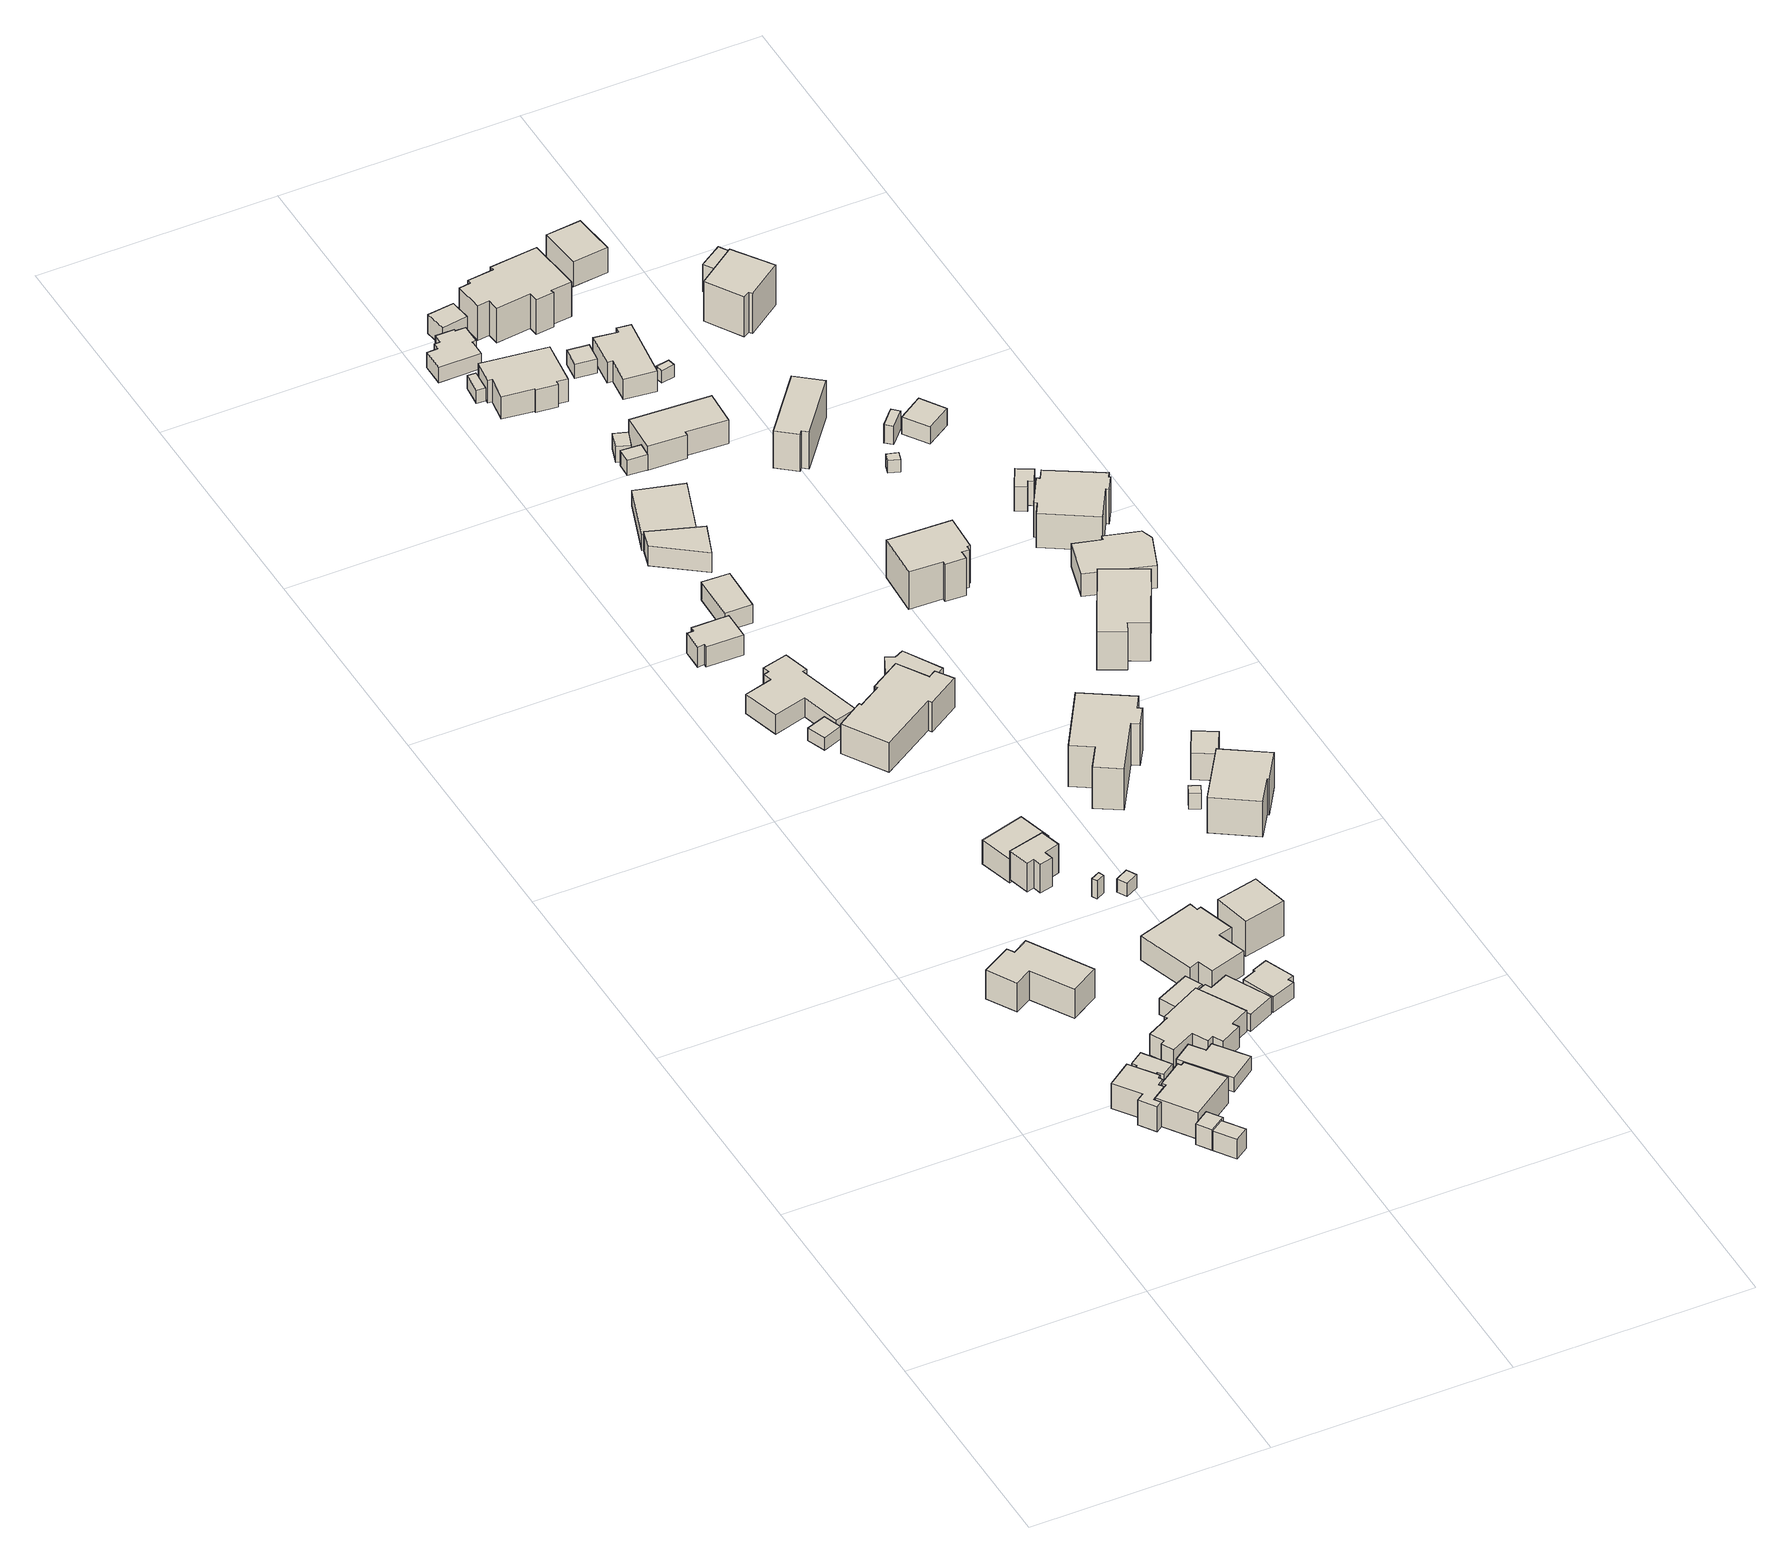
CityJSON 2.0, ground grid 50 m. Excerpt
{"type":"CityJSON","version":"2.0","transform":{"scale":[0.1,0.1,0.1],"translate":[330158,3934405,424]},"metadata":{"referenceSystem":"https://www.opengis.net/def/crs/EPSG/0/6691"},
"CityObjects":{
"building1":{"type":"Building","attributes":{"usage":"411","measuredHeight":6.7,"storeysAboveGround":1,"BuildingIDAttribute.prefecture":"14","BuildingIDAttribute.city":"14151","BuildingDetailAttribute.totalFloorArea":47.99,"BuildingDetailAttribute.buildingFootprintArea":47.99,"BuildingDetailAttribute.buildingStructureType":"601","BuildingDetailAttribute.buildingStructureOrgType":"1","BuildingDetailAttribute.orgUsage":"10","BuildingDetailAttribute.surveyYear":2015,"BuildingLandSlideRiskAttribute.description":"1","BuildingLandSlideRiskAttribute.areaType":"1"},"geometry":[{"type":"Solid","lod":"1","boundaries":[[[[0,1,2,3,4,5,6,7,8,9,10,11]],[[10,12,13,11]],[[9,14,12,10]],[[8,15,14,9]],[[7,16,15,8]],[[6,17,16,7]],[[5,18,17,6]],[[4,19,18,5]],[[3,20,19,4]],[[2,21,20,3]],[[1,22,21,2]],[[0,23,22,1]],[[11,13,23,0]],[[12,14,15,16,17,18,19,20,21,22,23,13]]]]}]},
"building2":{"type":"Building","attributes":{"measuredHeight":5.3,"BuildingIDAttribute.prefecture":"14","BuildingIDAttribute.city":"14151","BuildingDetailAttribute.surveyYear":2015,"BuildingLandSlideRiskAttribute.description":"1","BuildingLandSlideRiskAttribute.areaType":"1"},"geometry":[{"type":"Solid","lod":"1","boundaries":[[[[24,25,26,27,28]],[[27,29,30,28]],[[26,31,29,27]],[[25,32,31,26]],[[24,33,32,25]],[[28,30,33,24]],[[29,31,32,33,30]]]]}]},
"building3":{"type":"Building","attributes":{"usage":"411","measuredHeight":5,"storeysAboveGround":1,"BuildingIDAttribute.prefecture":"14","BuildingIDAttribute.city":"14151","BuildingDetailAttribute.totalFloorArea":14.44,"BuildingDetailAttribute.buildingFootprintArea":14.44,"BuildingDetailAttribute.buildingStructureType":"601","BuildingDetailAttribute.buildingStructureOrgType":"1","BuildingDetailAttribute.orgUsage":"10","BuildingDetailAttribute.surveyYear":2015,"BuildingLandSlideRiskAttribute.description":"1","BuildingLandSlideRiskAttribute.areaType":"1"},"geometry":[{"type":"Solid","lod":"1","boundaries":[[[[34,35,28,27]],[[28,36,37,27]],[[35,38,36,28]],[[34,39,38,35]],[[27,37,39,34]],[[36,38,39,37]]]]}]},
"building4":{"type":"Building","attributes":{"usage":"411","measuredHeight":6.7,"storeysAboveGround":1,"BuildingIDAttribute.prefecture":"14","BuildingIDAttribute.city":"14151","BuildingDetailAttribute.totalFloorArea":88.53,"BuildingDetailAttribute.buildingFootprintArea":88.53,"BuildingDetailAttribute.buildingStructureType":"601","BuildingDetailAttribute.buildingStructureOrgType":"1","BuildingDetailAttribute.orgUsage":"10","BuildingDetailAttribute.surveyYear":2015,"BuildingLandSlideRiskAttribute.description":"1","BuildingLandSlideRiskAttribute.areaType":"1"},"geometry":[{"type":"Solid","lod":"1","boundaries":[[[[40,41,42,43,44,45,46,47]],[[46,48,49,47]],[[45,50,48,46]],[[44,51,50,45]],[[43,52,51,44]],[[42,53,52,43]],[[41,54,53,42]],[[40,55,54,41]],[[47,49,55,40]],[[48,50,51,52,53,54,55,49]]]]}]},
"building5":{"type":"Building","attributes":{"usage":"411","storeysAboveGround":1,"BuildingIDAttribute.prefecture":"14","BuildingIDAttribute.city":"14151","BuildingDetailAttribute.totalFloorArea":21.05,"BuildingDetailAttribute.buildingFootprintArea":21.05,"BuildingDetailAttribute.buildingStructureType":"601","BuildingDetailAttribute.buildingStructureOrgType":"1","BuildingDetailAttribute.orgUsage":"10","BuildingDetailAttribute.surveyYear":2015},"geometry":[{"type":"Solid","lod":"1","boundaries":[[[[56,57,58,59,60,61,62,63]],[[62,64,65,63]],[[61,66,64,62]],[[60,67,66,61]],[[59,68,67,60]],[[58,69,68,59]],[[57,70,69,58]],[[56,71,70,57]],[[63,65,71,56]],[[64,66,67,68,69,70,71,65]]]]}]},
"building6":{"type":"Building","attributes":{"usage":"411","measuredHeight":7.7,"storeysAboveGround":2,"BuildingIDAttribute.prefecture":"14","BuildingIDAttribute.city":"14151","BuildingDetailAttribute.totalFloorArea":221.93,"BuildingDetailAttribute.buildingFootprintArea":110.97,"BuildingDetailAttribute.buildingStructureType":"601","BuildingDetailAttribute.buildingStructureOrgType":"1","BuildingDetailAttribute.orgUsage":"10","BuildingDetailAttribute.surveyYear":2015},"geometry":[{"type":"Solid","lod":"1","boundaries":[[[[72,73,74,75,76,77,78,79]],[[78,80,81,79]],[[77,82,80,78]],[[76,83,82,77]],[[75,84,83,76]],[[74,85,84,75]],[[73,86,85,74]],[[72,87,86,73]],[[79,81,87,72]],[[80,82,83,84,85,86,87,81]]]]}]},
"building7":{"type":"Building","attributes":{"measuredHeight":5,"BuildingIDAttribute.prefecture":"14","BuildingIDAttribute.city":"14151","BuildingDetailAttribute.surveyYear":2015},"geometry":[{"type":"Solid","lod":"1","boundaries":[[[[88,89,90,91,92,93]],[[92,94,95,93]],[[91,96,94,92]],[[90,97,96,91]],[[89,98,97,90]],[[88,99,98,89]],[[93,95,99,88]],[[94,96,97,98,99,95]]]]}]},
"building8":{"type":"Building","attributes":{"usage":"411","measuredHeight":8.2,"storeysAboveGround":2,"BuildingIDAttribute.prefecture":"14","BuildingIDAttribute.city":"14151","BuildingDetailAttribute.totalFloorArea":193.36,"BuildingDetailAttribute.buildingFootprintArea":96.68,"BuildingDetailAttribute.buildingStructureType":"601","BuildingDetailAttribute.buildingStructureOrgType":"1","BuildingDetailAttribute.orgUsage":"10","BuildingDetailAttribute.surveyYear":2015},"geometry":[{"type":"Solid","lod":"1","boundaries":[[[[100,101,102,103,104,105,106,107,108,109,110,111,112,113]],[[112,114,115,113]],[[111,116,114,112]],[[110,117,116,111]],[[109,118,117,110]],[[108,119,118,109]],[[107,120,119,108]],[[106,121,120,107]],[[105,122,121,106]],[[104,123,122,105]],[[103,124,123,104]],[[102,125,124,103]],[[101,126,125,102]],[[100,127,126,101]],[[113,115,127,100]],[[114,116,117,118,119,120,121,122,123,124,125,126,127,115]]]]}]},
"building9":{"type":"Building","attributes":{"measuredHeight":4.1,"BuildingIDAttribute.prefecture":"14","BuildingIDAttribute.city":"14151","BuildingDetailAttribute.surveyYear":2015},"geometry":[{"type":"Solid","lod":"1","boundaries":[[[[128,129,130,131]],[[130,132,133,131]],[[129,134,132,130]],[[128,135,134,129]],[[131,133,135,128]],[[132,134,135,133]]]]}]},
"building10":{"type":"Building","attributes":{"measuredHeight":4.5,"BuildingIDAttribute.prefecture":"14","BuildingIDAttribute.city":"14151","BuildingDetailAttribute.surveyYear":2015},"geometry":[{"type":"Solid","lod":"1","boundaries":[[[[136,137,138,139,140,141]],[[140,142,143,141]],[[139,144,142,140]],[[138,145,144,139]],[[137,146,145,138]],[[136,147,146,137]],[[141,143,147,136]],[[142,144,145,146,147,143]]]]}]},
"building11":{"type":"Building","attributes":{"usage":"411","measuredHeight":6.9,"storeysAboveGround":1,"BuildingIDAttribute.prefecture":"14","BuildingIDAttribute.city":"14151","BuildingDetailAttribute.totalFloorArea":96.28,"BuildingDetailAttribute.buildingFootprintArea":96.28,"BuildingDetailAttribute.buildingStructureType":"601","BuildingDetailAttribute.buildingStructureOrgType":"1","BuildingDetailAttribute.orgUsage":"10","BuildingDetailAttribute.surveyYear":2015},"geometry":[{"type":"Solid","lod":"1","boundaries":[[[[148,149,150,151,152,153,154,155,156,157]],[[156,158,159,157]],[[155,160,158,156]],[[154,161,160,155]],[[153,162,161,154]],[[152,163,162,153]],[[151,164,163,152]],[[150,165,164,151]],[[149,166,165,150]],[[148,167,166,149]],[[157,159,167,148]],[[158,160,161,162,163,164,165,166,167,159]]]]}]},
"building12":{"type":"Building","attributes":{"usage":"421","measuredHeight":7.2,"storeysAboveGround":2,"BuildingIDAttribute.prefecture":"14","BuildingIDAttribute.city":"14151","BuildingDetailAttribute.totalFloorArea":59.11,"BuildingDetailAttribute.buildingFootprintArea":29.55,"BuildingDetailAttribute.buildingStructureType":"601","BuildingDetailAttribute.buildingStructureOrgType":"1","BuildingDetailAttribute.orgUsage":"120","BuildingDetailAttribute.surveyYear":2015},"geometry":[{"type":"Solid","lod":"1","boundaries":[[[[168,169,170,171,172,173,174,175]],[[174,176,177,175]],[[173,178,176,174]],[[172,179,178,173]],[[171,180,179,172]],[[170,181,180,171]],[[169,182,181,170]],[[168,183,182,169]],[[175,177,183,168]],[[176,178,179,180,181,182,183,177]]]]}]},
"building13":{"type":"Building","attributes":{"usage":"421","measuredHeight":6.5,"storeysAboveGround":2,"BuildingIDAttribute.prefecture":"14","BuildingIDAttribute.city":"14151","BuildingDetailAttribute.totalFloorArea":102.69,"BuildingDetailAttribute.buildingFootprintArea":51.34,"BuildingDetailAttribute.buildingStructureType":"601","BuildingDetailAttribute.buildingStructureOrgType":"1","BuildingDetailAttribute.orgUsage":"120","BuildingDetailAttribute.surveyYear":2015},"geometry":[{"type":"Solid","lod":"1","boundaries":[[[[184,185,186,187]],[[186,188,189,187]],[[185,190,188,186]],[[184,191,190,185]],[[187,189,191,184]],[[188,190,191,189]]]]}]},
"building14":{"type":"Building","attributes":{"usage":"411","measuredHeight":4.2,"storeysAboveGround":1,"BuildingIDAttribute.prefecture":"14","BuildingIDAttribute.city":"14151","BuildingDetailAttribute.totalFloorArea":40.81,"BuildingDetailAttribute.buildingFootprintArea":40.81,"BuildingDetailAttribute.buildingStructureType":"601","BuildingDetailAttribute.buildingStructureOrgType":"1","BuildingDetailAttribute.orgUsage":"10","BuildingDetailAttribute.surveyYear":2015},"geometry":[{"type":"Solid","lod":"1","boundaries":[[[[192,193,194,195,196,197,198,199]],[[198,200,201,199]],[[197,202,200,198]],[[196,203,202,197]],[[195,204,203,196]],[[194,205,204,195]],[[193,206,205,194]],[[192,207,206,193]],[[199,201,207,192]],[[200,202,203,204,205,206,207,201]]]]}]},
"building15":{"type":"Building","attributes":{"usage":"411","storeysAboveGround":1,"BuildingIDAttribute.prefecture":"14","BuildingIDAttribute.city":"14151","BuildingDetailAttribute.totalFloorArea":14.69,"BuildingDetailAttribute.buildingFootprintArea":14.69,"BuildingDetailAttribute.buildingStructureType":"601","BuildingDetailAttribute.buildingStructureOrgType":"1","BuildingDetailAttribute.orgUsage":"10","BuildingDetailAttribute.surveyYear":2015},"geometry":[{"type":"Solid","lod":"1","boundaries":[[[[208,209,210,211]],[[210,212,213,211]],[[209,214,212,210]],[[208,215,214,209]],[[211,213,215,208]],[[212,214,215,213]]]]}]},
"building16":{"type":"Building","attributes":{"measuredHeight":4.5,"BuildingIDAttribute.prefecture":"14","BuildingIDAttribute.city":"14151","BuildingDetailAttribute.surveyYear":2015},"geometry":[{"type":"Solid","lod":"1","boundaries":[[[[216,217,218,219]],[[218,220,221,219]],[[217,222,220,218]],[[216,223,222,217]],[[219,221,223,216]],[[220,222,223,221]]]]}]},
"building17":{"type":"Building","attributes":{"usage":"415","measuredHeight":7.5,"storeysAboveGround":2,"BuildingIDAttribute.prefecture":"14","BuildingIDAttribute.city":"14151","BuildingDetailAttribute.totalFloorArea":227,"BuildingDetailAttribute.buildingFootprintArea":113.5,"BuildingDetailAttribute.buildingStructureType":"601","BuildingDetailAttribute.buildingStructureOrgType":"1","BuildingDetailAttribute.orgUsage":"50","BuildingDetailAttribute.surveyYear":2015},"geometry":[{"type":"Solid","lod":"1","boundaries":[[[[224,225,226,227,228,229,230,231,232,233,234,235]],[[234,236,237,235]],[[233,238,236,234]],[[232,239,238,233]],[[231,240,239,232]],[[230,241,240,231]],[[229,242,241,230]],[[228,243,242,229]],[[227,244,243,228]],[[226,245,244,227]],[[225,246,245,226]],[[224,247,246,225]],[[235,237,247,224]],[[236,238,239,240,241,242,243,244,245,246,247,237]]]]}]},
"building18":{"type":"Building","attributes":{"measuredHeight":3.3,"BuildingIDAttribute.prefecture":"14","BuildingIDAttribute.city":"14151","BuildingDetailAttribute.surveyYear":2015},"geometry":[{"type":"Solid","lod":"1","boundaries":[[[[248,249,250,251]],[[250,252,253,251]],[[249,254,252,250]],[[248,255,254,249]],[[251,253,255,248]],[[252,254,255,253]]]]}]},
"building19":{"type":"Building","attributes":{"usage":"411","measuredHeight":5.4,"storeysAboveGround":1,"BuildingIDAttribute.prefecture":"14","BuildingIDAttribute.city":"14151","BuildingDetailAttribute.totalFloorArea":43.62,"BuildingDetailAttribute.buildingFootprintArea":43.62,"BuildingDetailAttribute.buildingStructureType":"601","BuildingDetailAttribute.buildingStructureOrgType":"1","BuildingDetailAttribute.orgUsage":"10","BuildingDetailAttribute.surveyYear":2015},"geometry":[{"type":"Solid","lod":"1","boundaries":[[[[256,257,258,259,260,261,262,263]],[[262,264,265,263]],[[261,266,264,262]],[[260,267,266,261]],[[259,268,267,260]],[[258,269,268,259]],[[257,270,269,258]],[[256,271,270,257]],[[263,265,271,256]],[[264,266,267,268,269,270,271,265]]]]}]},
"building20":{"type":"Building","attributes":{"usage":"411","measuredHeight":8.8,"storeysAboveGround":2,"BuildingIDAttribute.prefecture":"14","BuildingIDAttribute.city":"14151","BuildingDetailAttribute.totalFloorArea":104.03,"BuildingDetailAttribute.buildingFootprintArea":52.01,"BuildingDetailAttribute.buildingStructureType":"601","BuildingDetailAttribute.buildingStructureOrgType":"1","BuildingDetailAttribute.orgUsage":"10","BuildingDetailAttribute.surveyYear":2015},"geometry":[{"type":"Solid","lod":"1","boundaries":[[[[272,273,274,275]],[[274,276,277,275]],[[273,278,276,274]],[[272,279,278,273]],[[275,277,279,272]],[[276,278,279,277]]]]}]},
"building21":{"type":"Building","attributes":{"usage":"411","measuredHeight":9.7,"storeysAboveGround":2,"BuildingIDAttribute.prefecture":"14","BuildingIDAttribute.city":"14151","BuildingDetailAttribute.totalFloorArea":309.15,"BuildingDetailAttribute.buildingFootprintArea":154.58,"BuildingDetailAttribute.buildingStructureType":"601","BuildingDetailAttribute.buildingStructureOrgType":"1","BuildingDetailAttribute.orgUsage":"10","BuildingDetailAttribute.surveyYear":2015},"geometry":[{"type":"Solid","lod":"1","boundaries":[[[[280,281,282,283,284,285,286,287,288,289,290,291]],[[290,292,293,291]],[[289,294,292,290]],[[288,295,294,289]],[[287,296,295,288]],[[286,297,296,287]],[[285,298,297,286]],[[284,299,298,285]],[[283,300,299,284]],[[282,301,300,283]],[[281,302,301,282]],[[280,303,302,281]],[[291,293,303,280]],[[292,294,295,296,297,298,299,300,301,302,303,293]]]]}]},
"building22":{"type":"Building","attributes":{"usage":"411","measuredHeight":5.3,"storeysAboveGround":2,"BuildingIDAttribute.prefecture":"14","BuildingIDAttribute.city":"14151","BuildingDetailAttribute.totalFloorArea":80.29,"BuildingDetailAttribute.buildingFootprintArea":40.14,"BuildingDetailAttribute.buildingStructureType":"601","BuildingDetailAttribute.buildingStructureOrgType":"1","BuildingDetailAttribute.orgUsage":"10","BuildingDetailAttribute.surveyYear":2015},"geometry":[{"type":"Solid","lod":"1","boundaries":[[[[304,305,306,307]],[[306,308,309,307]],[[305,310,308,306]],[[304,311,310,305]],[[307,309,311,304]],[[308,310,311,309]]]]}]},
"building23":{"type":"Building","attributes":{"usage":"441","measuredHeight":5.1,"storeysAboveGround":1,"BuildingIDAttribute.prefecture":"14","BuildingIDAttribute.city":"14151","BuildingDetailAttribute.totalFloorArea":57.15,"BuildingDetailAttribute.buildingFootprintArea":57.15,"BuildingDetailAttribute.buildingStructureType":"601","BuildingDetailAttribute.buildingStructureOrgType":"1","BuildingDetailAttribute.orgUsage":"172","BuildingDetailAttribute.surveyYear":2015},"geometry":[{"type":"Solid","lod":"1","boundaries":[[[[312,313,314,315]],[[314,316,317,315]],[[313,318,316,314]],[[312,319,318,313]],[[315,317,319,312]],[[316,318,319,317]]]]}]},
"building24":{"type":"Building","attributes":{"usage":"411","measuredHeight":5,"storeysAboveGround":1,"BuildingIDAttribute.prefecture":"14","BuildingIDAttribute.city":"14151","BuildingDetailAttribute.totalFloorArea":42.68,"BuildingDetailAttribute.buildingFootprintArea":42.68,"BuildingDetailAttribute.buildingStructureType":"610","BuildingDetailAttribute.buildingStructureOrgType":"2","BuildingDetailAttribute.orgUsage":"10","BuildingDetailAttribute.surveyYear":2015},"geometry":[{"type":"Solid","lod":"1","boundaries":[[[[320,321,322,323,324,325,326,327]],[[326,328,329,327]],[[325,330,328,326]],[[324,331,330,325]],[[323,332,331,324]],[[322,333,332,323]],[[321,334,333,322]],[[320,335,334,321]],[[327,329,335,320]],[[328,330,331,332,333,334,335,329]]]]}]},
"building25":{"type":"Building","attributes":{"usage":"441","measuredHeight":4.2,"storeysAboveGround":1,"BuildingIDAttribute.prefecture":"14","BuildingIDAttribute.city":"14151","BuildingDetailAttribute.totalFloorArea":107.78,"BuildingDetailAttribute.buildingFootprintArea":107.78,"BuildingDetailAttribute.buildingStructureType":"601","BuildingDetailAttribute.buildingStructureOrgType":"1","BuildingDetailAttribute.orgUsage":"172","BuildingDetailAttribute.surveyYear":2015},"geometry":[{"type":"Solid","lod":"1","boundaries":[[[[336,337,338,339]],[[338,340,341,339]],[[337,342,340,338]],[[336,343,342,337]],[[339,341,343,336]],[[340,342,343,341]]]]}]},
"building26":{"type":"Building","attributes":{"usage":"411","measuredHeight":12.5,"storeysAboveGround":2,"BuildingIDAttribute.prefecture":"14","BuildingIDAttribute.city":"14151","BuildingDetailAttribute.totalFloorArea":262.1,"BuildingDetailAttribute.buildingFootprintArea":131.05,"BuildingDetailAttribute.buildingStructureType":"601","BuildingDetailAttribute.buildingStructureOrgType":"1","BuildingDetailAttribute.orgUsage":"10","BuildingDetailAttribute.surveyYear":2015},"geometry":[{"type":"Solid","lod":"1","boundaries":[[[[344,345,346,347,348,349,350,351,352,353]],[[352,354,355,353]],[[351,356,354,352]],[[350,357,356,351]],[[349,358,357,350]],[[348,359,358,349]],[[347,360,359,348]],[[346,361,360,347]],[[345,362,361,346]],[[344,363,362,345]],[[353,355,363,344]],[[354,356,357,358,359,360,361,362,363,355]]]]}]},
"building27":{"type":"Building","attributes":{"measuredHeight":4.5,"BuildingIDAttribute.prefecture":"14","BuildingIDAttribute.city":"14151","BuildingDetailAttribute.surveyYear":2015},"geometry":[{"type":"Solid","lod":"1","boundaries":[[[[364,365,366,367]],[[366,368,369,367]],[[365,370,368,366]],[[364,371,370,365]],[[367,369,371,364]],[[368,370,371,369]]]]}]},
"building28":{"type":"Building","attributes":{"measuredHeight":4.5,"BuildingIDAttribute.prefecture":"14","BuildingIDAttribute.city":"14151","BuildingDetailAttribute.surveyYear":2015},"geometry":[{"type":"Solid","lod":"1","boundaries":[[[[372,373,374,375]],[[374,376,377,375]],[[373,378,376,374]],[[372,379,378,373]],[[375,377,379,372]],[[376,378,379,377]]]]}]},
"building29":{"type":"Building","attributes":{"measuredHeight":3.8,"BuildingIDAttribute.prefecture":"14","BuildingIDAttribute.city":"14151","BuildingDetailAttribute.surveyYear":2015},"geometry":[{"type":"Solid","lod":"1","boundaries":[[[[380,381,382,383]],[[382,384,385,383]],[[381,386,384,382]],[[380,387,386,381]],[[383,385,387,380]],[[384,386,387,385]]]]}]},
"building30":{"type":"Building","attributes":{"usage":"411","measuredHeight":10,"storeysAboveGround":2,"BuildingIDAttribute.prefecture":"14","BuildingIDAttribute.city":"14151","BuildingDetailAttribute.totalFloorArea":249.01,"BuildingDetailAttribute.buildingFootprintArea":124.5,"BuildingDetailAttribute.buildingStructureType":"601","BuildingDetailAttribute.buildingStructureOrgType":"1","BuildingDetailAttribute.orgUsage":"10","BuildingDetailAttribute.surveyYear":2015},"geometry":[{"type":"Solid","lod":"1","boundaries":[[[[388,389,390,391,392,393]],[[392,394,395,393]],[[391,396,394,392]],[[390,397,396,391]],[[389,398,397,390]],[[388,399,398,389]],[[393,395,399,388]],[[394,396,397,398,399,395]]]]}]},
"building31":{"type":"Building","attributes":{"measuredHeight":4,"BuildingIDAttribute.prefecture":"14","BuildingIDAttribute.city":"14151","BuildingDetailAttribute.surveyYear":2015},"geometry":[{"type":"Solid","lod":"1","boundaries":[[[[400,401,402,403]],[[402,404,405,403]],[[401,406,404,402]],[[400,407,406,401]],[[403,405,407,400]],[[404,406,407,405]]]]}]},
"building32":{"type":"Building","attributes":{"usage":"411","measuredHeight":3.9,"storeysAboveGround":2,"BuildingIDAttribute.prefecture":"14","BuildingIDAttribute.city":"14151","BuildingDetailAttribute.totalFloorArea":91.84,"BuildingDetailAttribute.buildingFootprintArea":45.92,"BuildingDetailAttribute.buildingStructureType":"601","BuildingDetailAttribute.buildingStructureOrgType":"1","BuildingDetailAttribute.orgUsage":"10","BuildingDetailAttribute.surveyYear":2015},"geometry":[{"type":"Solid","lod":"1","boundaries":[[[[408,409,410,411,412,413,414,415,416,417,418,419]],[[418,420,421,419]],[[417,422,420,418]],[[416,423,422,417]],[[415,424,423,416]],[[414,425,424,415]],[[413,426,425,414]],[[412,427,426,413]],[[411,428,427,412]],[[410,429,428,411]],[[409,430,429,410]],[[408,431,430,409]],[[419,421,431,408]],[[420,422,423,424,425,426,427,428,429,430,431,421]]]]}]},
"building33":{"type":"Building","attributes":{"measuredHeight":4.5,"BuildingIDAttribute.prefecture":"14","BuildingIDAttribute.city":"14151","BuildingDetailAttribute.surveyYear":2015},"geometry":[{"type":"Solid","lod":"1","boundaries":[[[[432,433,434,435]],[[434,436,437,435]],[[433,438,436,434]],[[432,439,438,433]],[[435,437,439,432]],[[436,438,439,437]]]]}]},
"building34":{"type":"Building","attributes":{"usage":"411","measuredHeight":6.6,"storeysAboveGround":2,"BuildingIDAttribute.prefecture":"14","BuildingIDAttribute.city":"14151","BuildingDetailAttribute.totalFloorArea":55.1,"BuildingDetailAttribute.buildingFootprintArea":27.55,"BuildingDetailAttribute.buildingStructureType":"601","BuildingDetailAttribute.buildingStructureOrgType":"1","BuildingDetailAttribute.orgUsage":"10","BuildingDetailAttribute.surveyYear":2015},"geometry":[{"type":"Solid","lod":"1","boundaries":[[[[440,441,442,443]],[[442,444,445,443]],[[441,446,444,442]],[[440,447,446,441]],[[443,445,447,440]],[[444,446,447,445]]]]}]},
"building35":{"type":"Building","attributes":{"usage":"411","measuredHeight":6.5,"storeysAboveGround":1,"BuildingIDAttribute.prefecture":"14","BuildingIDAttribute.city":"14151","BuildingDetailAttribute.totalFloorArea":112.93,"BuildingDetailAttribute.buildingFootprintArea":112.93,"BuildingDetailAttribute.buildingStructureType":"601","BuildingDetailAttribute.buildingStructureOrgType":"1","BuildingDetailAttribute.orgUsage":"10","BuildingDetailAttribute.surveyYear":2015},"geometry":[{"type":"Solid","lod":"1","boundaries":[[[[448,449,450,451,452,453,454,455,456,457]],[[456,458,459,457]],[[455,460,458,456]],[[454,461,460,455]],[[453,462,461,454]],[[452,463,462,453]],[[451,464,463,452]],[[450,465,464,451]],[[449,466,465,450]],[[448,467,466,449]],[[457,459,467,448]],[[458,460,461,462,463,464,465,466,467,459]]]]}]},
"building36":{"type":"Building","attributes":{"measuredHeight":4.9,"BuildingIDAttribute.prefecture":"14","BuildingIDAttribute.city":"14151","BuildingDetailAttribute.surveyYear":2015},"geometry":[{"type":"Solid","lod":"1","boundaries":[[[[468,469,470,471]],[[470,472,473,471]],[[469,474,472,470]],[[468,475,474,469]],[[471,473,475,468]],[[472,474,475,473]]]]}]},
"building37":{"type":"Building","attributes":{"usage":"411","measuredHeight":10.3,"storeysAboveGround":2,"BuildingIDAttribute.prefecture":"14","BuildingIDAttribute.city":"14151","BuildingDetailAttribute.totalFloorArea":189.75,"BuildingDetailAttribute.buildingFootprintArea":94.88,"BuildingDetailAttribute.buildingStructureType":"601","BuildingDetailAttribute.buildingStructureOrgType":"1","BuildingDetailAttribute.orgUsage":"10","BuildingDetailAttribute.surveyYear":2015},"geometry":[{"type":"Solid","lod":"1","boundaries":[[[[476,477,478,479,480,481,482,483,484,485]],[[484,486,487,485]],[[483,488,486,484]],[[482,489,488,483]],[[481,490,489,482]],[[480,491,490,481]],[[479,492,491,480]],[[478,493,492,479]],[[477,494,493,478]],[[476,495,494,477]],[[485,487,495,476]],[[486,488,489,490,491,492,493,494,495,487]]]]}]},
"building38":{"type":"Building","attributes":{"usage":"411","measuredHeight":6.3,"storeysAboveGround":1,"BuildingIDAttribute.prefecture":"14","BuildingIDAttribute.city":"14151","BuildingDetailAttribute.totalFloorArea":111.93,"BuildingDetailAttribute.buildingFootprintArea":111.93,"BuildingDetailAttribute.buildingStructureType":"601","BuildingDetailAttribute.buildingStructureOrgType":"1","BuildingDetailAttribute.orgUsage":"10","BuildingDetailAttribute.surveyYear":2015},"geometry":[{"type":"Solid","lod":"1","boundaries":[[[[496,497,498,499,500,501]],[[500,502,503,501]],[[499,504,502,500]],[[498,505,504,499]],[[497,506,505,498]],[[496,507,506,497]],[[501,503,507,496]],[[502,504,505,506,507,503]]]]}]},
"building39":{"type":"Building","attributes":{"usage":"411","measuredHeight":3.6,"storeysAboveGround":1,"BuildingIDAttribute.prefecture":"14","BuildingIDAttribute.city":"14151","BuildingDetailAttribute.totalFloorArea":15.98,"BuildingDetailAttribute.buildingFootprintArea":15.98,"BuildingDetailAttribute.buildingStructureType":"601","BuildingDetailAttribute.buildingStructureOrgType":"1","BuildingDetailAttribute.orgUsage":"10","BuildingDetailAttribute.surveyYear":2015},"geometry":[{"type":"Solid","lod":"1","boundaries":[[[[508,509,510,511]],[[510,512,513,511]],[[509,514,512,510]],[[508,515,514,509]],[[511,513,515,508]],[[512,514,515,513]]]]}]},
"building40":{"type":"Building","attributes":{"usage":"411","measuredHeight":10.3,"storeysAboveGround":1,"BuildingIDAttribute.prefecture":"14","BuildingIDAttribute.city":"14151","BuildingDetailAttribute.totalFloorArea":157.65,"BuildingDetailAttribute.buildingFootprintArea":157.65,"BuildingDetailAttribute.buildingStructureType":"601","BuildingDetailAttribute.buildingStructureOrgType":"1","BuildingDetailAttribute.orgUsage":"10","BuildingDetailAttribute.surveyYear":2015},"geometry":[{"type":"Solid","lod":"1","boundaries":[[[[516,517,518,519,520,521,522,523,524,525,526,527,528,529]],[[528,530,531,529]],[[527,532,530,528]],[[526,533,532,527]],[[525,534,533,526]],[[524,535,534,525]],[[523,536,535,524]],[[522,537,536,523]],[[521,538,537,522]],[[520,539,538,521]],[[519,540,539,520]],[[518,541,540,519]],[[517,542,541,518]],[[516,543,542,517]],[[529,531,543,516]],[[530,532,533,534,535,536,537,538,539,540,541,542,543,531]]]]}]},
"building41":{"type":"Building","attributes":{"usage":"411","measuredHeight":11.4,"storeysAboveGround":2,"BuildingIDAttribute.prefecture":"14","BuildingIDAttribute.city":"14151","BuildingDetailAttribute.totalFloorArea":234.36,"BuildingDetailAttribute.buildingFootprintArea":117.18,"BuildingDetailAttribute.buildingStructureType":"601","BuildingDetailAttribute.buildingStructureOrgType":"1","BuildingDetailAttribute.orgUsage":"10","BuildingDetailAttribute.surveyYear":2015},"geometry":[{"type":"Solid","lod":"1","boundaries":[[[[544,545,546,547,548,549]],[[548,550,551,549]],[[547,552,550,548]],[[546,553,552,547]],[[545,554,553,546]],[[544,555,554,545]],[[549,551,555,544]],[[550,552,553,554,555,551]]]]}]},
"building42":{"type":"Building","attributes":{"usage":"422","measuredHeight":5.6,"storeysAboveGround":2,"BuildingIDAttribute.prefecture":"14","BuildingIDAttribute.city":"14151","BuildingDetailAttribute.totalFloorArea":166.9,"BuildingDetailAttribute.buildingFootprintArea":83.45,"BuildingDetailAttribute.buildingStructureType":"601","BuildingDetailAttribute.buildingStructureOrgType":"1","BuildingDetailAttribute.orgUsage":"137","BuildingDetailAttribute.surveyYear":2015},"geometry":[{"type":"Solid","lod":"1","boundaries":[[[[556,557,558,559,560,561,562,563]],[[562,564,565,563]],[[561,566,564,562]],[[560,567,566,561]],[[559,568,567,560]],[[558,569,568,559]],[[557,570,569,558]],[[556,571,570,557]],[[563,565,571,556]],[[564,566,567,568,569,570,571,565]]]]}]},
"building43":{"type":"Building","attributes":{"BuildingIDAttribute.prefecture":"14","BuildingIDAttribute.city":"14151","BuildingDetailAttribute.surveyYear":2015},"geometry":[{"type":"Solid","lod":"1","boundaries":[[[[572,573,574,575]],[[574,576,577,575]],[[573,578,576,574]],[[572,579,578,573]],[[575,577,579,572]],[[576,578,579,577]]]]}]},
"building44":{"type":"Building","attributes":{"usage":"411","measuredHeight":9.5,"storeysAboveGround":1,"BuildingIDAttribute.prefecture":"14","BuildingIDAttribute.city":"14151","BuildingDetailAttribute.totalFloorArea":86.05,"BuildingDetailAttribute.buildingFootprintArea":86.05,"BuildingDetailAttribute.buildingStructureType":"601","BuildingDetailAttribute.buildingStructureOrgType":"1","BuildingDetailAttribute.orgUsage":"10","BuildingDetailAttribute.surveyYear":2015},"geometry":[{"type":"Solid","lod":"1","boundaries":[[[[580,581,582,583,584,585]],[[584,586,587,585]],[[583,588,586,584]],[[582,589,588,583]],[[581,590,589,582]],[[580,591,590,581]],[[585,587,591,580]],[[586,588,589,590,591,587]]]]}]},
"building45":{"type":"Building","attributes":{"BuildingIDAttribute.prefecture":"14","BuildingIDAttribute.city":"14151","BuildingDetailAttribute.surveyYear":2015},"geometry":[{"type":"Solid","lod":"1","boundaries":[[[[592,593,594,595]],[[594,596,597,595]],[[593,598,596,594]],[[592,599,598,593]],[[595,597,599,592]],[[596,598,599,597]]]]}]},
"building46":{"type":"Building","attributes":{"measuredHeight":4.4,"BuildingIDAttribute.prefecture":"14","BuildingIDAttribute.city":"14151","BuildingDetailAttribute.surveyYear":2015},"geometry":[{"type":"Solid","lod":"1","boundaries":[[[[600,601,602,603]],[[602,604,605,603]],[[601,606,604,602]],[[600,607,606,601]],[[603,605,607,600]],[[604,606,607,605]]]]}]},
"building47":{"type":"Building","attributes":{"usage":"411","measuredHeight":6.9,"storeysAboveGround":1,"BuildingIDAttribute.prefecture":"14","BuildingIDAttribute.city":"14151","BuildingDetailAttribute.totalFloorArea":115.97,"BuildingDetailAttribute.buildingFootprintArea":115.97,"BuildingDetailAttribute.buildingStructureType":"601","BuildingDetailAttribute.buildingStructureOrgType":"1","BuildingDetailAttribute.orgUsage":"10","BuildingDetailAttribute.surveyYear":2015},"geometry":[{"type":"Solid","lod":"1","boundaries":[[[[608,609,610,611,612,613,614]],[[613,615,616,614]],[[612,617,615,613]],[[611,618,617,612]],[[610,619,618,611]],[[609,620,619,610]],[[608,621,620,609]],[[614,616,621,608]],[[615,617,618,619,620,621,616]]]]}]},
"building48":{"type":"Building","attributes":{"measuredHeight":4.7,"BuildingIDAttribute.prefecture":"14","BuildingIDAttribute.city":"14151","BuildingDetailAttribute.surveyYear":2015},"geometry":[{"type":"Solid","lod":"1","boundaries":[[[[622,623,624,625]],[[624,626,627,625]],[[623,628,626,624]],[[622,629,628,623]],[[625,627,629,622]],[[626,628,629,627]]]]}]},
"building49":{"type":"Building","attributes":{"measuredHeight":6.6,"BuildingIDAttribute.prefecture":"14","BuildingIDAttribute.city":"14151","BuildingDetailAttribute.surveyYear":2015},"geometry":[{"type":"Solid","lod":"1","boundaries":[[[[630,631,632,633,634,635]],[[634,636,637,635]],[[633,638,636,634]],[[632,639,638,633]],[[631,640,639,632]],[[630,641,640,631]],[[635,637,641,630]],[[636,638,639,640,641,637]]]]}]},
"building50":{"type":"Building","attributes":{"usage":"411","measuredHeight":10.1,"storeysAboveGround":2,"BuildingIDAttribute.prefecture":"14","BuildingIDAttribute.city":"14151","BuildingDetailAttribute.totalFloorArea":271.1,"BuildingDetailAttribute.buildingFootprintArea":135.55,"BuildingDetailAttribute.buildingStructureType":"601","BuildingDetailAttribute.buildingStructureOrgType":"1","BuildingDetailAttribute.orgUsage":"10","BuildingDetailAttribute.surveyYear":2015},"geometry":[{"type":"Solid","lod":"1","boundaries":[[[[642,643,644,645,646,647,648,649,650,651,652,653]],[[652,654,655,653]],[[651,656,654,652]],[[650,657,656,651]],[[649,658,657,650]],[[648,659,658,649]],[[647,660,659,648]],[[646,661,660,647]],[[645,662,661,646]],[[644,663,662,645]],[[643,664,663,644]],[[642,665,664,643]],[[653,655,665,642]],[[654,656,657,658,659,660,661,662,663,664,665,655]]]]}]},
"building51":{"type":"Building","attributes":{"usage":"421","measuredHeight":7.2,"storeysAboveGround":1,"BuildingIDAttribute.prefecture":"14","BuildingIDAttribute.city":"14151","BuildingDetailAttribute.totalFloorArea":63.11,"BuildingDetailAttribute.buildingFootprintArea":63.11,"BuildingDetailAttribute.buildingStructureType":"601","BuildingDetailAttribute.buildingStructureOrgType":"1","BuildingDetailAttribute.orgUsage":"120","BuildingDetailAttribute.surveyYear":2015},"geometry":[{"type":"Solid","lod":"1","boundaries":[[[[666,667,668,669]],[[668,670,671,669]],[[667,672,670,668]],[[666,673,672,667]],[[669,671,673,666]],[[670,672,673,671]]]]}]},
"building52":{"type":"Building","attributes":{"usage":"451","measuredHeight":4.4,"storeysAboveGround":1,"BuildingIDAttribute.prefecture":"14","BuildingIDAttribute.city":"14151","BuildingDetailAttribute.totalFloorArea":31.09,"BuildingDetailAttribute.buildingFootprintArea":31.09,"BuildingDetailAttribute.buildingStructureType":"601","BuildingDetailAttribute.buildingStructureOrgType":"1","BuildingDetailAttribute.orgUsage":"200","BuildingDetailAttribute.surveyYear":2015},"geometry":[{"type":"Solid","lod":"1","boundaries":[[[[674,675,676,677]],[[676,678,679,677]],[[675,680,678,676]],[[674,681,680,675]],[[677,679,681,674]],[[678,680,681,679]]]]}]},
"building53":{"type":"Building","attributes":{"usage":"411","measuredHeight":10.8,"storeysAboveGround":2,"BuildingIDAttribute.prefecture":"14","BuildingIDAttribute.city":"14151","BuildingDetailAttribute.totalFloorArea":167.82,"BuildingDetailAttribute.buildingFootprintArea":83.91,"BuildingDetailAttribute.buildingStructureType":"601","BuildingDetailAttribute.buildingStructureOrgType":"1","BuildingDetailAttribute.orgUsage":"10","BuildingDetailAttribute.surveyYear":2015},"geometry":[{"type":"Solid","lod":"1","boundaries":[[[[682,683,684,685,686,687]],[[686,688,689,687]],[[685,690,688,686]],[[684,691,690,685]],[[683,692,691,684]],[[682,693,692,683]],[[687,689,693,682]],[[688,690,691,692,693,689]]]]}]},
"building54":{"type":"Building","attributes":{"measuredHeight":7.3,"BuildingIDAttribute.prefecture":"14","BuildingIDAttribute.city":"14151","BuildingDetailAttribute.surveyYear":2015},"geometry":[{"type":"Solid","lod":"1","boundaries":[[[[694,695,696,697]],[[696,698,699,697]],[[695,700,698,696]],[[694,701,700,695]],[[697,699,701,694]],[[698,700,701,699]]]]}]},
"building55":{"type":"Building","attributes":{"measuredHeight":5.5,"BuildingIDAttribute.prefecture":"14","BuildingIDAttribute.city":"14151","BuildingDetailAttribute.surveyYear":2015},"geometry":[{"type":"Solid","lod":"1","boundaries":[[[[702,703,704,705]],[[704,706,707,705]],[[703,708,706,704]],[[702,709,708,703]],[[705,707,709,702]],[[706,708,709,707]]]]}]}
},
"vertices":[
[143,225,243],[137,220,243],[142,212,243],[128,202,243],[135,193,243],[101,169,243],[110,156,243],[97,147,243],[74,181,243],[90,192,243],[52,245,243],[103,281,243],[52,245,303],[103,281,303],[90,192,303],[74,181,303],[97,147,303],[110,156,303],[101,169,303],[135,193,303],[128,202,303],[142,212,303],[137,220,303],[143,225,303],
[142,81,245],[176,104,245],[196,75,245],[190,71,245],[162,52,245],[190,71,294],[162,52,294],[196,75,294],[176,104,294],[142,81,294],
[220,28,245],[191,9,245],[162,52,292],[190,71,292],[191,9,292],[220,28,292],
[103,168,243],[138,192,243],[133,200,243],[185,236,243],[189,230,243],[197,235,243],[250,160,243],[154,94,243],[250,160,306],[154,94,306],[197,235,306],[189,230,306],[185,236,306],[133,200,306],[138,192,306],[103,168,306],
[154,233,264],[147,244,264],[141,240,264],[117,275,264],[122,278,264],[116,288,264],[145,308,264],[183,252,264],[145,308,294],[183,252,294],[116,288,294],[122,278,294],[117,275,294],[141,240,294],[147,244,294],[154,233,294],
[124,533,215],[74,618,215],[39,597,215],[4,657,215],[66,693,215],[75,678,215],[108,698,215],[184,568,215],[108,698,284],[184,568,284],[75,678,284],[66,693,284],[4,657,284],[39,597,284],[74,618,284],[124,533,284],
[190,252,269],[229,280,269],[251,250,269],[268,262,269],[316,196,269],[260,156,269],[316,196,303],[260,156,303],[268,262,303],[251,250,303],[229,280,303],[190,252,303],
[222,352,264],[219,358,264],[308,405,264],[362,304,264],[322,283,264],[329,270,264],[284,246,264],[273,267,264],[260,260,264],[243,292,264],[192,266,264],[179,292,264],[188,297,264],[173,326,264],[188,297,314],[173,326,314],[179,292,314],[192,266,314],[243,292,314],[260,260,314],[273,267,314],[284,246,314],[329,270,314],[322,283,314],[362,304,314],[308,405,314],[219,358,314],[222,352,314],
[316,461,259],[333,426,259],[260,391,259],[244,426,259],[260,391,297],[244,426,297],[333,426,297],[316,461,297],
[366,296,268],[313,403,268],[331,411,268],[337,398,268],[377,417,268],[423,324,268],[377,417,309],[423,324,309],[337,398,309],[331,411,309],[313,403,309],[366,296,309],
[294,598,241],[416,637,241],[421,618,241],[429,621,241],[453,543,241],[423,534,241],[443,474,241],[365,449,241],[354,483,241],[333,476,241],[354,483,299],[333,476,299],[365,449,299],[443,474,299],[423,534,299],[453,543,299],[429,621,299],[421,618,299],[416,637,299],[294,598,299],
[266,929,192],[271,910,192],[243,903,192],[239,921,192],[223,917,192],[211,963,192],[287,982,192],[299,939,192],[287,982,261],[299,939,261],[211,963,261],[223,917,261],[239,921,261],[243,903,261],[271,910,261],[266,929,261],
[211,963,183],[191,1035,183],[285,1062,183],[305,990,183],[285,1062,240],[305,990,240],[191,1035,240],[211,963,240],
[472,351,273],[477,340,273],[425,320,273],[398,389,273],[428,401,273],[427,405,273],[460,418,273],[485,356,273],[460,418,311],[485,356,311],[427,405,311],[428,401,311],[398,389,311],[425,320,311],[477,340,311],[472,351,311],
[105,1502,138],[90,1541,138],[132,1556,138],[146,1517,138],[132,1556,168],[146,1517,168],[90,1541,168],[105,1502,168],
[323,831,201],[318,842,201],[337,852,201],[342,840,201],[337,852,244],[342,840,244],[318,842,244],[323,831,244],
[142,1528,130],[120,1611,130],[50,1592,130],[28,1670,130],[88,1686,130],[83,1705,130],[95,1708,130],[91,1722,130],[145,1736,130],[160,1682,130],[151,1680,130],[189,1541,130],[151,1680,176],[189,1541,176],[160,1682,176],[145,1736,176],[91,1722,176],[95,1708,176],[83,1705,176],[88,1686,176],[28,1670,176],[50,1592,176],[120,1611,176],[142,1528,176],
[368,797,215],[357,817,215],[384,832,215],[395,811,215],[384,832,247],[395,811,247],[357,817,247],[368,797,247],
[35,1842,109],[35,1850,109],[21,1849,109],[21,1894,109],[36,1894,109],[36,1904,109],[113,1904,109],[112,1841,109],[113,1904,157],[112,1841,157],[36,1904,157],[36,1894,157],[21,1894,157],[21,1849,157],[35,1850,157],[35,1842,157],
[471,521,239],[454,601,239],[543,621,239],[560,541,239],[543,621,323],[560,541,323],[454,601,323],[471,521,323],
[185,1509,141],[233,1539,141],[229,1544,141],[294,1585,141],[332,1523,141],[348,1533,141],[371,1498,141],[303,1455,141],[298,1462,141],[180,1389,141],[125,1477,141],[182,1514,141],[125,1477,212],[182,1514,212],[180,1389,212],[298,1462,212],[303,1455,212],[371,1498,212],[348,1533,212],[332,1523,212],[294,1585,212],[229,1544,212],[233,1539,212],[185,1509,212],
[168,1915,109],[111,1917,109],[114,2016,109],[171,2014,109],[114,2016,153],[171,2014,153],[111,1917,153],[168,1915,153],
[184,2111,77],[89,2181,77],[101,2222,77],[210,2183,77],[101,2222,124],[210,2183,124],[89,2181,124],[184,2111,124],
[342,1534,143],[303,1603,143],[292,1586,143],[277,1592,143],[296,1633,143],[315,1625,143],[333,1634,143],[377,1556,143],[333,1634,190],[377,1556,190],[315,1625,190],[296,1633,190],[277,1592,190],[292,1586,190],[303,1603,190],[342,1534,190],
[99,2227,75],[141,2349,75],[240,2321,75],[195,2193,75],[240,2321,112],[195,2193,112],[141,2349,112],[99,2227,112],
[507,1277,192],[606,1215,192],[588,1187,192],[597,1181,192],[572,1143,192],[557,1152,192],[488,1043,192],[438,1074,192],[469,1123,192],[427,1149,192],[469,1123,291],[427,1149,291],[438,1074,291],[488,1043,291],[557,1152,291],[572,1143,291],[597,1181,291],[588,1187,291],[606,1215,291],[507,1277,291],
[572,947,234],[581,967,234],[602,957,234],[592,937,234],[602,957,272],[592,937,272],[581,967,272],[572,947,272],
[49,2795,21],[53,2841,21],[71,2840,21],[67,2793,21],[71,2840,52],[67,2793,52],[53,2841,52],[49,2795,52],
[552,1261,216],[528,1275,216],[536,1290,216],[561,1275,216],[536,1290,251],[561,1275,251],[528,1275,251],[552,1261,251],
[697,867,232],[694,870,232],[658,817,232],[572,874,232],[650,990,232],[740,932,232],[650,990,317],[740,932,317],[572,874,317],[658,817,317],[694,870,317],[697,867,317],
[215,2429,72],[174,2432,72],[176,2463,72],[217,2460,72],[176,2463,109],[217,2460,109],[174,2432,109],[215,2429,109],
[38,2929,19],[38,2944,19],[51,2944,19],[51,2964,19],[90,2964,19],[90,2960,19],[111,2960,19],[111,2917,19],[103,2917,19],[103,2881,19],[15,2881,19],[15,2929,19],[15,2881,56],[15,2929,56],[103,2881,56],[103,2917,56],[111,2917,56],[111,2960,56],[90,2960,56],[90,2964,56],[51,2964,56],[51,2944,56],[38,2944,56],[38,2929,56],
[175,2481,67],[187,2517,67],[215,2507,67],[202,2471,67],[215,2507,105],[202,2471,105],[187,2517,105],[175,2481,105],
[656,992,236],[612,1018,236],[642,1074,236],[687,1049,236],[642,1074,300],[687,1049,300],[612,1018,300],[656,992,300],
[200,2721,23],[178,2724,23],[177,2715,23],[133,2720,23],[133,2724,23],[68,2732,23],[75,2783,23],[67,2784,23],[74,2836,23],[212,2818,23],[74,2836,77],[212,2818,77],[67,2784,77],[75,2783,77],[68,2732,77],[133,2724,77],[133,2720,77],[177,2715,77],[178,2724,77],[200,2721,77],
[74,2980,8],[67,3026,8],[123,3033,8],[129,2988,8],[123,3033,54],[129,2988,54],[67,3026,54],[74,2980,54],
[551,1798,143],[550,1788,143],[535,1789,143],[534,1770,143],[492,1772,143],[492,1780,143],[422,1783,143],[427,1883,143],[561,1878,143],[557,1798,143],[561,1878,233],[557,1798,233],[427,1883,233],[422,1783,233],[492,1780,233],[492,1772,233],[534,1770,233],[535,1789,233],[550,1788,233],[551,1798,233],
[384,2434,67],[297,2439,67],[297,2430,67],[216,2434,67],[221,2518,67],[388,2509,67],[221,2518,124],[388,2509,124],[216,2434,124],[297,2430,124],[297,2439,124],[384,2434,124],
[238,2768,28],[243,2811,28],[287,2806,28],[282,2763,28],[287,2806,62],[282,2763,62],[243,2811,62],[238,2768,62],
[280,2944,8],[281,2937,8],[243,2933,8],[241,2953,8],[168,2945,8],[165,2970,8],[140,2967,8],[133,3028,8],[157,3031,8],[156,3040,8],[212,3046,8],[211,3055,8],[312,3066,8],[324,2949,8],[312,3066,91],[324,2949,91],[211,3055,91],[212,3046,91],[156,3040,91],[157,3031,91],[133,3028,91],[140,2967,91],[165,2970,91],[168,2945,91],[241,2953,91],[243,2933,91],[281,2937,91],[280,2944,91],
[675,1396,213],[664,1373,213],[613,1399,213],[696,1558,213],[784,1513,213],[713,1376,213],[784,1513,304],[713,1376,304],[696,1558,304],[613,1399,304],[664,1373,304],[675,1396,304],
[290,2674,28],[296,2729,28],[285,2730,28],[294,2805,28],[344,2798,28],[345,2810,28],[374,2806,28],[356,2666,28],[374,2806,77],[356,2666,77],[345,2810,77],[344,2798,77],[294,2805,77],[285,2730,77],[296,2729,77],[290,2674,77],
[398,2680,36],[370,2675,36],[367,2691,36],[395,2696,36],[367,2691,66],[395,2696,66],[370,2675,66],[398,2680,66],
[474,2285,83],[462,2294,83],[456,2286,83],[417,2318,83],[518,2442,83],[569,2401,83],[518,2442,172],[569,2401,172],[417,2318,172],[456,2286,172],[462,2294,172],[474,2285,172],
[558,2133,155],[564,2152,155],[587,2145,155],[581,2125,155],[587,2145,185],[581,2125,185],[564,2152,185],[558,2133,185],
[753,1542,234],[757,1558,234],[785,1550,234],[780,1534,234],[785,1550,271],[780,1534,271],[757,1558,271],[753,1542,271],
[766,1676,213],[838,1655,213],[846,1630,213],[818,1555,213],[683,1597,213],[706,1682,213],[764,1666,213],[706,1682,268],[764,1666,268],[683,1597,268],[818,1555,268],[846,1630,268],[838,1655,268],[766,1676,268],
[593,2216,152],[624,2250,152],[638,2237,152],[607,2203,152],[638,2237,196],[607,2203,196],[624,2250,196],[593,2216,196],
[733,1884,197],[723,1890,197],[715,1875,197],[693,1887,197],[718,1933,197],[750,1915,197],[718,1933,255],[750,1915,255],[693,1887,255],[715,1875,255],[723,1890,255],[733,1884,255],
[848,1808,197],[851,1806,197],[832,1775,197],[827,1779,197],[786,1712,197],[682,1776,197],[697,1801,197],[691,1805,197],[728,1866,197],[734,1862,197],[746,1882,197],[854,1818,197],[746,1882,279],[854,1818,279],[734,1862,279],[728,1866,279],[691,1805,279],[697,1801,279],[682,1776,279],[786,1712,279],[827,1779,279],[832,1775,279],[851,1806,279],[848,1808,279],
[439,3028,10],[364,3021,10],[355,3112,10],[429,3119,10],[355,3112,70],[429,3119,70],[364,3021,70],[439,3028,70],
[664,2169,157],[631,2218,157],[683,2252,157],[716,2202,157],[683,2252,198],[716,2202,198],[631,2218,198],[664,2169,198],
[584,2727,34],[579,2733,34],[566,2725,34],[520,2799,34],[604,2859,34],[659,2780,34],[604,2859,130],[659,2780,130],[520,2799,130],[566,2725,130],[579,2733,130],[584,2727,130],
[563,2888,22],[612,2920,22],[625,2899,22],[577,2867,22],[625,2899,87],[577,2867,87],[612,2920,87],[563,2888,87],
[633,2847,47],[625,2842,47],[613,2857,47],[621,2863,47],[613,2857,85],[621,2863,85],[625,2842,85],[633,2847,85]
]}
